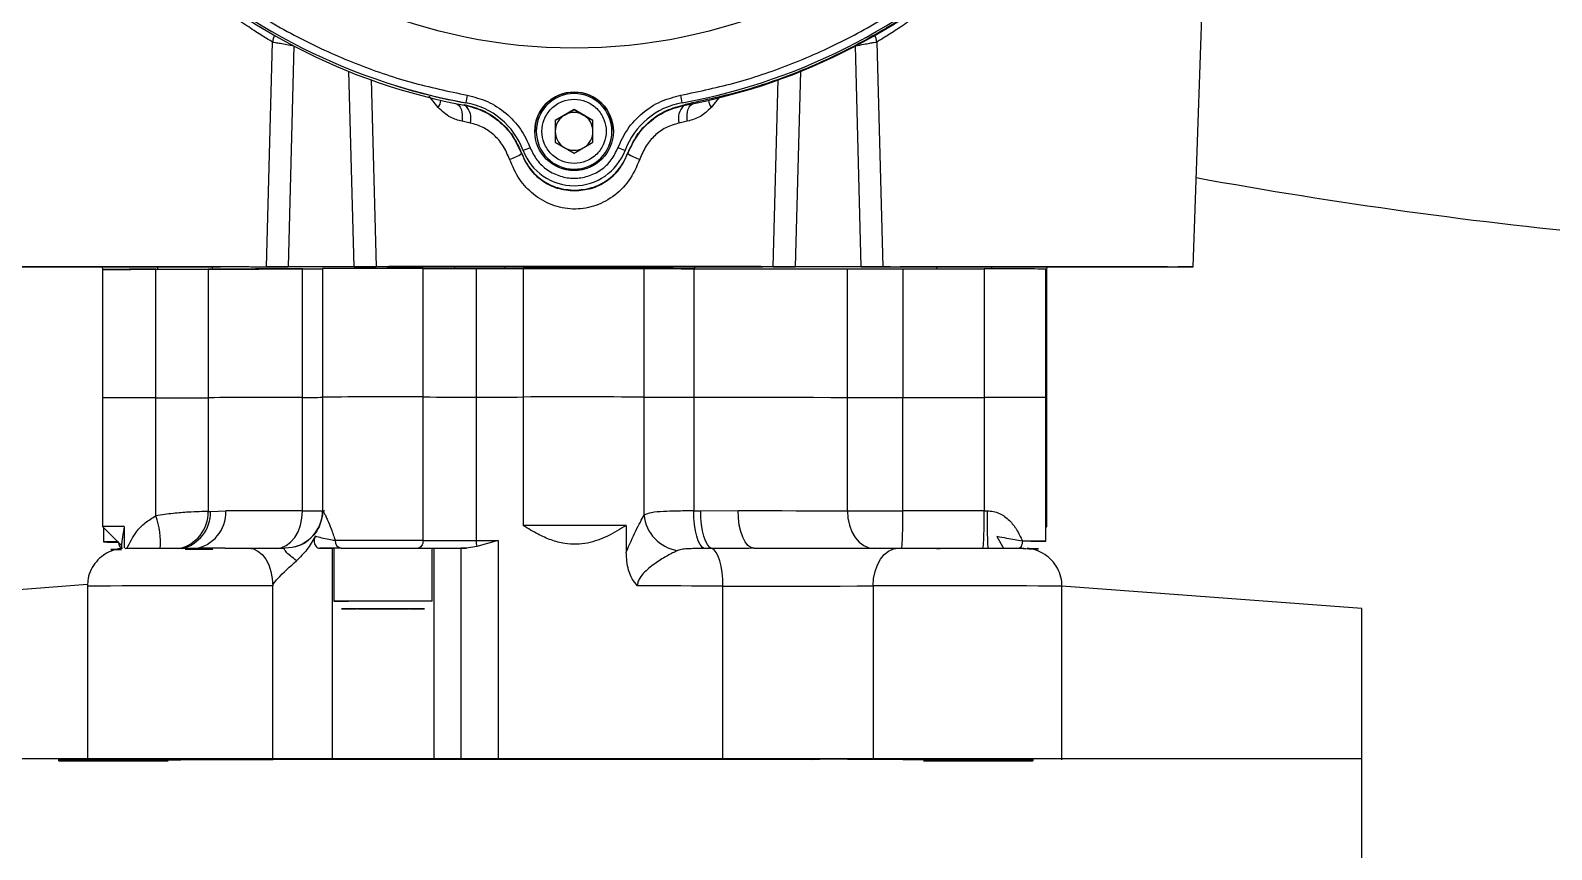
# Model space of a CAD drawing. Header units: millimetres. Extents: x 2180 to 4616, y 795 to 2518.
# Drawn here: x 3681.1 to 3882.4, y 2068.6 to 2176.9 of the extents above; entities that cross this region are included whole.
import ezdxf

# ---------------------------------------------------------------- set-up
doc = ezdxf.new("R2010")
doc.units = ezdxf.units.MM

msp = doc.modelspace()

# ---------------------------------------------------------------- linework, layer by layer
at = {"color": 7, "linetype": 'Continuous', "lineweight": 25}
for p, q in [((3835.015, 2145.652), (3838.265, 2238.688)), ((3712.364, 2145.666), (3713.148, 2175.396)), ((3715.975, 2174.894), (3715.231, 2145.661)), ((3791.063, 2145.661), (3790.319, 2174.893)), ((3793.146, 2175.396), (3793.93, 2145.665)), ((3723.979, 2145.661), (3723.275, 2171.519)), ((3726.204, 2170.447), (3726.894, 2145.666)), ((3779.4, 2145.666), (3780.091, 2170.456)), ((3783.019, 2171.519), (3782.315, 2145.661)), ((3735.082, 2166.725), (3733.891, 2168.221)), ((3737.383, 2167.275), (3738.529, 2167.055)), ((3738.529, 2167.055), (3738.529, 2167.127)), ((3738.758, 2167.336), (3738.758, 2167.37)), ((3753.07, 2166.464), (3750.57, 2165.02)), ((3751.82, 2165.736), (3753.07, 2166.457)), ((3755.57, 2165.02), (3753.07, 2166.464)), ((3753.07, 2166.457), (3753.07, 2166.464)), ((3753.07, 2166.457), (3754.32, 2165.735)), ((3767.383, 2167.37), (3767.383, 2167.336)), ((3767.765, 2167.055), (3768.912, 2167.275)), ((3767.765, 2167.127), (3767.765, 2167.055)), ((3772.399, 2168.216), (3771.212, 2166.725)), ((3739.321, 2164.68), (3738.236, 2164.907)), ((3750.57, 2165.014), (3751.82, 2165.736)), ((3750.57, 2165.02), (3750.57, 2162.133)), ((3754.32, 2165.735), (3755.57, 2165.014)), ((3755.57, 2162.133), (3755.57, 2165.02)), ((3768.058, 2164.907), (3766.973, 2164.68)), ((3748.07, 2163.575), (3748.07, 2163.564)), ((3758.07, 2163.564), (3758.07, 2163.575)), ((3746.099, 2160.716), (3746.099, 2160.648)), ((3746.33, 2161.047), (3746.33, 2161.013)), ((3750.57, 2162.133), (3753.07, 2160.69)), ((3753.07, 2160.69), (3755.57, 2162.133)), ((3759.81, 2161.013), (3759.81, 2161.047)), ((3760.195, 2160.648), (3760.195, 2160.716)), ((3690.626, 2145.608), (3690.647, 2145.306)), ((3690.647, 2145.306), (3690.647, 2128.306)), ((3697.703, 2128.326), (3697.703, 2145.326)), ((3697.982, 2145.326), (3697.978, 2145.61)), ((3704.641, 2145.34), (3704.641, 2128.34)), ((3705.18, 2145.617), (3705.198, 2145.343)), ((3723.979, 2145.661), (3715.231, 2145.661)), ((3723.979, 2145.644), (3715.231, 2145.644)), ((3717.125, 2128.383), (3717.125, 2145.383)), ((3719.79, 2145.422), (3719.79, 2128.422)), ((3733.083, 2128.435), (3733.083, 2145.435)), ((3737.298, 2145.409), (3737.294, 2145.606)), ((3740.113, 2145.431), (3740.113, 2128.431)), ((3743.879, 2145.688), (3743.897, 2145.424)), ((3746.324, 2145.433), (3746.324, 2128.434)), ((3762.327, 2128.425), (3762.327, 2145.424)), ((3762.397, 2145.424), (3762.415, 2145.688)), ((3768.901, 2145.41), (3768.901, 2128.41)), ((3769, 2145.606), (3768.996, 2145.408)), ((3791.063, 2145.661), (3782.315, 2145.661)), ((3791.063, 2145.644), (3782.315, 2145.644)), ((3789.25, 2128.383), (3789.25, 2145.383)), ((3796.577, 2145.377), (3796.577, 2128.377)), ((3796.577, 2145.377), (3807.327, 2145.377)), ((3801.098, 2145.377), (3801.114, 2145.617)), ((3807.327, 2145.377), (3807.327, 2128.377)), ((3808.316, 2145.609), (3808.312, 2145.325)), ((3815.525, 2128.36), (3815.525, 2145.36)), ((3815.525, 2145.309), (3815.647, 2145.306)), ((3815.647, 2145.306), (3815.668, 2145.607)), ((3815.647, 2128.306), (3815.647, 2145.306)), ((3690.647, 2128.306), (3690.647, 2111.306)), ((3697.703, 2112.718), (3697.703, 2128.326)), ((3704.641, 2128.34), (3704.641, 2113.29)), ((3717.125, 2113.383), (3717.125, 2128.383)), ((3719.79, 2128.422), (3719.79, 2113.423)), ((3733.082, 2109.435), (3733.083, 2128.435)), ((3740.113, 2128.431), (3740.113, 2109.431)), ((3746.324, 2128.434), (3746.324, 2111.434)), ((3762.327, 2112.816), (3762.327, 2128.425)), ((3768.901, 2128.41), (3768.901, 2113.36)), ((3789.25, 2128.383), (3789.258, 2128.383)), ((3789.25, 2113.383), (3789.25, 2128.383)), ((3796.577, 2128.377), (3807.327, 2128.377)), ((3796.577, 2113.377), (3796.577, 2128.377)), ((3807.327, 2128.377), (3807.327, 2113.377)), ((3815.525, 2109.36), (3815.525, 2128.36)), ((3815.525, 2128.309), (3815.647, 2128.306)), ((3815.647, 2111.306), (3815.647, 2128.306)), ((3704.954, 2113.292), (3706.961, 2113.353)), ((3769.834, 2113.359), (3774.776, 2113.405)), ((3807.327, 2113.377), (3796.577, 2113.377)), ((3690.647, 2111.306), (3693.147, 2108.806)), ((3690.768, 2111.185), (3690.768, 2109.252)), ((3693.536, 2111.321), (3693.536, 2108.468)), ((3759.969, 2111.433), (3759.969, 2107.906)), ((3815.525, 2111.184), (3815.647, 2111.306)), ((3693.147, 2108.947), (3693.147, 2108.387)), ((3719.432, 2108.425), (3721.065, 2108.421)), ((3721.065, 2108.421), (3721.29, 2108.419)), ((3721.065, 2108.421), (3721.065, 2080.421)), ((3721.29, 2108.423), (3721.29, 2101.423)), ((3734.29, 2101.422), (3734.29, 2108.422)), ((3734.29, 2108.419), (3734.498, 2108.421)), ((3734.498, 2108.421), (3738.093, 2108.428)), ((3734.498, 2108.421), (3734.498, 2080.421)), ((3738.093, 2108.428), (3738.092, 2080.428)), ((3740.193, 2108.657), (3738.841, 2108.429)), ((3743.004, 2109.433), (3740.193, 2108.657)), ((3743.004, 2109.433), (3743.004, 2080.433)), ((3776.259, 2108.412), (3771.307, 2108.393)), ((3776.897, 2108.414), (3776.259, 2108.412)), ((3803.525, 2108.388), (3803.525, 2108.371)), ((3809.021, 2109.961), (3809.953, 2108.367)), ((3688.649, 2103.412), (3688.649, 2080.412)), ((3713.19, 2080.437), (3713.19, 2103.437)), ((3772.779, 2080.427), (3772.779, 2103.427)), ((3792.65, 2103.436), (3792.649, 2080.436)), ((3817.644, 2080.412), (3817.644, 2103.412)), ((3726.893, 2100.43), (3724.444, 2100.424)), ((3724.444, 2100.424), (3725.34, 2100.417)), ((3725.34, 2100.426), (3725.34, 2100.417)), ((3725.34, 2100.417), (3728.686, 2100.415)), ((3730.239, 2100.428), (3726.893, 2100.43)), ((3728.686, 2100.429), (3728.686, 2100.415)), ((3728.686, 2100.415), (3731.136, 2100.421)), ((3731.136, 2100.421), (3730.239, 2100.428)), ((3752.342, 2080.551), (3647.342, 2080.551)), ((3752.342, 2080.551), (3647.342, 2080.551)), ((3684.829, 2080.529), (3684.829, 2080.318)), ((3688.255, 2080.338), (3688.255, 2080.509)), ((3695.536, 2080.355), (3688.255, 2080.338)), ((3689.327, 2080.506), (3689.327, 2080.423)), ((3692.535, 2080.391), (3695.695, 2080.383)), ((3692.63, 2080.465), (3692.63, 2080.493)), ((3695.536, 2080.384), (3695.536, 2080.355)), ((3717.245, 2080.538), (3709.37, 2080.554)), ((3734.273, 2080.545), (3730.678, 2080.538)), ((3857.342, 2080.551), (3752.342, 2080.551)), ((3857.342, 2080.551), (3752.342, 2080.551)), ((3802.959, 2080.491), (3802.959, 2080.463)), ((3806.118, 2080.455), (3802.959, 2080.463)), ((3803.118, 2080.491), (3810.399, 2080.508)), ((3806.118, 2080.498), (3806.118, 2080.455)), ((3808.463, 2080.504), (3808.463, 2080.444)), ((3809.327, 2080.423), (3809.327, 2080.506)), ((3810.009, 2080.507), (3810.009, 2080.338)), ((3813.824, 2080.317), (3813.824, 2080.529)), ((3857.342, 2058.551), (3857.342, 2080.551))]:
    msp.add_line(p, q, dxfattribs=at)
at = {"linetype": 'ByBlock'}
for p, q in [((3647.342, 2100.475), (3688.65, 2103.687)), ((3857.342, 2100.475), (3817.644, 2103.412)), ((3857.342, 2080.551), (3857.342, 2100.475))]:
    msp.add_line(p, q, dxfattribs=at)
at = {"color": 7, "linetype": 'Continuous', "lineweight": 25, "flags": 128}
for points in [[(3713.424, 2176.266), (3713.25, 2175.882), (3713.148, 2175.396)], [(3793.146, 2175.396), (3793.044, 2175.882), (3792.871, 2176.265)], [(3737.383, 2167.275), (3737.604, 2167.189), (3737.803, 2167.028), (3737.972, 2166.796), (3738.108, 2166.502), (3738.204, 2166.154), (3738.258, 2165.764), (3738.269, 2165.344), (3738.236, 2164.907)], [(3768.058, 2164.907), (3768.025, 2165.344), (3768.036, 2165.764), (3768.09, 2166.154), (3768.186, 2166.502), (3768.322, 2166.796), (3768.491, 2167.028), (3768.69, 2167.189), (3768.912, 2167.275)], [(3740.113, 2145.431), (3740.883, 2145.432), (3741.655, 2145.432), (3742.429, 2145.432), (3743.205, 2145.433), (3743.983, 2145.433), (3744.762, 2145.433), (3745.542, 2145.433), (3746.324, 2145.433)], [(3768.901, 2145.41), (3771.737, 2145.407), (3774.508, 2145.405), (3777.204, 2145.402), (3779.817, 2145.399), (3782.336, 2145.395), (3784.754, 2145.391), (3787.061, 2145.387), (3789.25, 2145.383)], [(3740.113, 2128.431), (3740.883, 2128.432), (3741.655, 2128.432), (3742.429, 2128.432), (3743.205, 2128.433), (3743.983, 2128.433), (3744.762, 2128.433), (3745.542, 2128.433), (3746.324, 2128.434)], [(3740.113, 2128.431), (3740.883, 2128.432), (3741.655, 2128.432), (3742.429, 2128.432), (3743.205, 2128.433), (3743.983, 2128.433), (3744.762, 2128.433), (3745.542, 2128.433), (3746.324, 2128.434)], [(3768.901, 2128.41), (3771.737, 2128.407), (3774.508, 2128.405), (3777.204, 2128.402), (3779.816, 2128.399), (3782.336, 2128.395), (3784.753, 2128.391), (3787.061, 2128.387), (3789.25, 2128.383)], [(3768.901, 2128.41), (3771.737, 2128.407), (3774.508, 2128.405), (3777.204, 2128.402), (3779.816, 2128.399), (3782.336, 2128.395), (3784.753, 2128.391), (3787.061, 2128.387), (3789.25, 2128.383)], [(3704.641, 2113.29), (3704.679, 2113.29), (3704.718, 2113.29), (3704.756, 2113.291), (3704.795, 2113.291), (3704.835, 2113.291), (3704.874, 2113.291), (3704.914, 2113.292), (3704.954, 2113.292)], [(3713.594, 2108.391), (3714.282, 2108.486), (3714.945, 2108.769), (3715.556, 2109.229), (3716.091, 2109.85), (3716.53, 2110.607), (3716.856, 2111.471), (3717.057, 2112.408), (3717.125, 2113.383)], [(3770.291, 2108.394), (3770.013, 2108.567), (3769.749, 2108.902), (3769.509, 2109.388), (3769.3, 2110.008), (3769.13, 2110.741), (3769.005, 2111.563), (3768.927, 2112.446), (3768.901, 2113.36)], [(3768.901, 2113.36), (3769.018, 2113.359), (3769.135, 2113.359), (3769.252, 2113.359), (3769.369, 2113.359), (3769.485, 2113.359), (3769.602, 2113.359), (3769.718, 2113.359), (3769.834, 2113.359)], [(3771.307, 2108.393), (3771.012, 2108.566), (3770.733, 2108.902), (3770.478, 2109.387), (3770.257, 2110.007), (3770.077, 2110.741), (3769.944, 2111.562), (3769.862, 2112.445), (3769.834, 2113.359)], [(3776.897, 2108.414), (3776.483, 2108.509), (3776.085, 2108.791), (3775.719, 2109.252), (3775.397, 2109.872), (3775.134, 2110.628), (3774.938, 2111.492), (3774.817, 2112.429), (3774.776, 2113.405)], [(3774.776, 2113.405), (3776.767, 2113.403), (3778.714, 2113.4), (3780.611, 2113.398), (3782.457, 2113.395), (3784.247, 2113.392), (3785.978, 2113.389), (3787.647, 2113.386), (3789.25, 2113.383)], [(3789.25, 2113.383), (3789.318, 2112.408), (3789.519, 2111.47), (3789.846, 2110.606), (3790.287, 2109.85), (3790.823, 2109.229), (3791.435, 2108.768), (3792.099, 2108.485), (3792.789, 2108.39)], [(3807.327, 2113.377), (3807.378, 2113.377), (3807.429, 2113.377), (3807.48, 2113.377), (3807.531, 2113.377), (3807.582, 2113.377), (3807.634, 2113.377), (3807.685, 2113.377), (3807.736, 2113.377)], [(3815.525, 2111.309), (3815.647, 2111.306), (3815.647, 2111.306)], [(3710.01, 2108.429), (3710.63, 2108.334), (3711.227, 2108.051), (3711.777, 2107.591), (3712.259, 2106.97), (3712.654, 2106.213), (3712.948, 2105.35), (3713.129, 2104.412), (3713.19, 2103.437)], [(3716.107, 2108.599), (3715.769, 2108.519), (3714.794, 2108.423)], [(3733.082, 2109.435), (3733.07, 2109.24), (3733.032, 2109.052), (3732.971, 2108.879), (3732.889, 2108.728), (3732.788, 2108.603), (3732.674, 2108.51), (3732.55, 2108.453), (3732.421, 2108.434)], [(3738.841, 2108.429), (3738.744, 2108.429), (3738.649, 2108.429), (3738.554, 2108.428), (3738.46, 2108.428), (3738.367, 2108.428), (3738.274, 2108.428), (3738.183, 2108.428), (3738.093, 2108.428)], [(3740.113, 2109.431), (3740.473, 2109.432), (3740.833, 2109.432), (3741.194, 2109.432), (3741.555, 2109.432), (3741.917, 2109.432), (3742.279, 2109.432), (3742.641, 2109.432), (3743.004, 2109.433)], [(3771.307, 2108.393), (3771.18, 2108.393), (3771.054, 2108.393), (3770.927, 2108.393), (3770.8, 2108.393), (3770.673, 2108.394), (3770.546, 2108.394), (3770.419, 2108.394), (3770.291, 2108.394)], [(3772.779, 2103.427), (3772.752, 2104.341), (3772.67, 2105.224), (3772.537, 2106.045), (3772.357, 2106.779), (3772.135, 2107.399), (3771.881, 2107.884), (3771.602, 2108.22), (3771.307, 2108.393)], [(3792.65, 2103.436), (3792.714, 2104.411), (3792.903, 2105.348), (3793.211, 2106.212), (3793.625, 2106.969), (3794.13, 2107.589), (3794.706, 2108.05), (3795.331, 2108.333), (3795.981, 2108.428)], [(3812.405, 2109.374), (3812.393, 2109.178), (3812.358, 2108.991), (3812.302, 2108.818), (3812.226, 2108.666), (3812.134, 2108.541), (3812.028, 2108.449), (3811.914, 2108.391), (3811.795, 2108.372)], [(3772.779, 2103.427), (3771.395, 2103.428), (3769.999, 2103.429), (3768.594, 2103.43), (3767.18, 2103.431), (3765.757, 2103.431), (3764.327, 2103.432), (3762.89, 2103.433), (3761.447, 2103.433)], [(3772.779, 2103.427), (3775.34, 2103.426), (3777.97, 2103.425), (3780.625, 2103.425), (3783.257, 2103.426), (3785.819, 2103.427), (3788.267, 2103.429), (3790.557, 2103.432), (3792.65, 2103.436)], [(3709.37, 2080.554), (3707.439, 2080.557), (3705.319, 2080.559), (3703.064, 2080.56), (3700.729, 2080.561), (3698.372, 2080.561), (3696.051, 2080.56), (3693.823, 2080.559), (3691.743, 2080.556), (3689.864, 2080.553), (3688.23, 2080.55), (3686.883, 2080.545), (3685.856, 2080.541), (3685.174, 2080.536), (3684.854, 2080.531), (3684.904, 2080.526), (3685.323, 2080.521), (3686.1, 2080.516), (3687.216, 2080.512), (3688.644, 2080.508)], [(3688.255, 2080.338), (3686.903, 2080.334), (3685.87, 2080.329), (3685.182, 2080.324), (3684.856, 2080.319), (3684.9, 2080.314), (3685.313, 2080.309), (3686.084, 2080.305), (3687.195, 2080.3), (3688.618, 2080.296), (3690.318, 2080.293), (3692.253, 2080.29), (3694.375, 2080.288), (3696.632, 2080.286), (3698.968, 2080.285), (3699.327, 2080.285)], [(3688.644, 2080.508), (3690.278, 2080.503), (3691.62, 2080.498), (3692.646, 2080.493), (3693.34, 2080.488), (3693.688, 2080.482), (3693.685, 2080.476), (3693.33, 2080.471), (3692.63, 2080.465)], [(3690.19, 2080.402), (3689.67, 2080.41), (3689.385, 2080.418), (3689.337, 2080.426), (3689.527, 2080.434), (3689.953, 2080.442), (3690.614, 2080.45), (3691.508, 2080.458), (3692.63, 2080.465)], [(3704.779, 2080.54), (3705.756, 2080.537), (3706.436, 2080.534), (3706.785, 2080.531), (3706.785, 2080.527), (3706.436, 2080.524), (3705.756, 2080.521), (3704.779, 2080.519), (3703.554, 2080.516), (3702.141, 2080.515), (3700.613, 2080.514), (3699.046, 2080.514), (3697.517, 2080.515), (3696.105, 2080.516), (3694.88, 2080.519), (3693.902, 2080.521), (3693.222, 2080.524), (3692.873, 2080.527), (3692.873, 2080.531), (3693.222, 2080.534), (3693.902, 2080.537), (3694.88, 2080.54), (3696.105, 2080.542), (3697.517, 2080.543), (3699.046, 2080.544), (3700.613, 2080.544), (3702.141, 2080.543), (3703.554, 2080.542), (3704.779, 2080.54)], [(3699.327, 2080.303), (3699.046, 2080.303), (3697.517, 2080.303), (3696.105, 2080.305), (3694.88, 2080.307), (3693.902, 2080.31), (3693.222, 2080.313), (3692.873, 2080.316), (3692.873, 2080.319), (3693.222, 2080.322), (3693.902, 2080.325), (3694.88, 2080.328), (3696.105, 2080.33), (3697.517, 2080.332), (3699.046, 2080.332), (3699.327, 2080.332)], [(3695.695, 2080.383), (3697.302, 2080.383), (3698.768, 2080.381), (3699.327, 2080.38)], [(3699.327, 2080.423), (3699.33, 2080.424), (3699.549, 2080.433), (3700.117, 2080.442), (3701.03, 2080.451), (3702.283, 2080.46), (3703.865, 2080.468), (3705.766, 2080.476), (3707.973, 2080.483), (3710.469, 2080.491), (3713.239, 2080.497), (3716.261, 2080.503), (3719.516, 2080.509), (3722.979, 2080.514), (3726.627, 2080.518), (3730.435, 2080.522), (3734.375, 2080.525), (3738.42, 2080.527), (3742.541, 2080.529), (3746.71, 2080.53), (3750.897, 2080.53), (3755.074, 2080.529), (3759.21, 2080.528), (3763.276, 2080.526), (3767.245, 2080.523), (3771.088, 2080.519), (3774.779, 2080.515), (3778.291, 2080.51), (3781.6, 2080.505), (3784.682, 2080.498)], [(3739.184, 2080.55), (3742.922, 2080.551), (3746.684, 2080.551), (3750.457, 2080.551), (3754.226, 2080.551), (3757.975, 2080.55), (3761.69, 2080.548), (3765.357, 2080.547), (3768.959, 2080.544)], [(3788.83, 2080.553), (3786.737, 2080.549), (3784.447, 2080.546), (3781.999, 2080.544), (3779.437, 2080.543), (3776.805, 2080.542), (3774.151, 2080.542), (3771.52, 2080.543), (3768.959, 2080.544)], [(3810.399, 2080.508), (3811.751, 2080.512), (3812.783, 2080.517), (3813.471, 2080.522), (3813.797, 2080.527), (3813.753, 2080.532), (3813.341, 2080.537), (3812.569, 2080.541), (3811.458, 2080.546), (3810.035, 2080.55), (3808.335, 2080.553), (3806.4, 2080.556), (3804.278, 2080.558), (3802.021, 2080.56), (3799.686, 2080.561), (3797.328, 2080.561), (3795.008, 2080.56), (3792.782, 2080.558), (3790.706, 2080.556), (3788.83, 2080.553)], [(3803.774, 2080.539), (3804.751, 2080.537), (3805.431, 2080.533), (3805.78, 2080.53), (3805.78, 2080.527), (3805.431, 2080.524), (3804.751, 2080.521), (3803.774, 2080.518), (3802.548, 2080.516), (3801.136, 2080.514), (3799.608, 2080.514), (3798.04, 2080.514), (3796.512, 2080.514), (3795.1, 2080.516), (3793.875, 2080.518), (3792.897, 2080.521), (3792.217, 2080.524), (3791.868, 2080.527), (3791.868, 2080.53), (3792.217, 2080.534), (3792.897, 2080.537), (3793.875, 2080.539), (3795.1, 2080.541), (3796.512, 2080.543), (3798.04, 2080.543), (3799.608, 2080.543), (3801.136, 2080.543), (3802.548, 2080.541), (3803.774, 2080.539)], [(3802.959, 2080.463), (3801.352, 2080.463), (3799.886, 2080.465), (3798.649, 2080.467), (3797.714, 2080.47), (3797.138, 2080.474), (3796.956, 2080.477), (3797.177, 2080.481), (3797.79, 2080.484), (3798.756, 2080.487), (3800.019, 2080.489), (3801.503, 2080.491), (3803.118, 2080.491)], [(3799.327, 2080.285), (3800.281, 2080.285), (3802.603, 2080.286), (3804.831, 2080.288), (3806.91, 2080.29), (3808.79, 2080.293), (3810.423, 2080.297), (3811.77, 2080.301), (3812.798, 2080.305), (3813.48, 2080.31), (3813.8, 2080.315), (3813.749, 2080.32), (3813.331, 2080.325), (3812.554, 2080.33), (3811.437, 2080.334), (3810.009, 2080.338)], [(3803.774, 2080.328), (3804.751, 2080.325), (3805.431, 2080.322), (3805.78, 2080.319), (3805.78, 2080.315), (3805.431, 2080.312), (3804.751, 2080.309), (3803.774, 2080.306), (3802.548, 2080.304), (3801.136, 2080.303), (3799.608, 2080.302), (3799.327, 2080.302)], [(3810.009, 2080.338), (3808.376, 2080.343), (3807.034, 2080.348), (3806.007, 2080.353), (3805.314, 2080.358), (3804.965, 2080.364), (3804.969, 2080.37), (3805.324, 2080.375), (3806.024, 2080.381)], [(3808.463, 2080.444), (3808.984, 2080.436), (3809.269, 2080.428), (3809.316, 2080.42), (3809.126, 2080.412), (3808.7, 2080.404), (3808.039, 2080.396), (3807.146, 2080.388), (3806.024, 2080.381)]]:
    msp.add_lwpolyline(points, dxfattribs=at)
at = {"color": 7, "linetype": 'Continuous', "lineweight": 25}
for centre, radius in [((3753.07, 2246.081), 71.5), ((3753.07, 2163.581), 5.2)]:
    msp.add_circle(centre, radius, dxfattribs=at)
for centre, radius, start, end in [((3753.07, 2246.079), 80, 190.30617, 259.69396), ((3753.147, 2245.707), 80, 190.52799, 258.6349), ((3753.07, 2246.079), 80, 280.30604, 349.69383), ((3753.148, 2245.707), 80, 281.36448, 349.47139), ((3753.07, 2246.045), 80, 252.76849, 259.69392), ((3753.07, 2163.564), 5.2, 0.00011, 179.99974), ((3753.07, 2163.575), 5, 89.99962, 179.99978), ((3753.07, 2163.575), 5, 359.99991, 89.99976), ((3733.188, 2168.014), 2.29, 325.76645, 351.8077), ((3737.113, 2165.335), 2.303, 343.4735, 45.70276), ((4386.986, 2050.26), 658.722, 169.672162, 169.759325), ((3736.969, 2157.531), 10, 20.58678, 79.69395), ((3736.969, 2157.497), 10, 78.01772, 79.69392), ((3769.172, 2157.531), 10, 100.30605, 159.41322), ((3769.183, 2165.335), 2.305, 134.36929, 196.50795), ((3119.174, 2050.263), 658.702, 10.240673, 10.327838), ((3773.106, 2168.014), 2.29, 188.19168, 214.23293), ((3753.07, 2163.57), 2.5, 119.9996, 179.99966), ((3753.07, 2163.57), 2.5, 59.99975, 119.99962), ((3753.07, 2163.57), 2.5, 359.99971, 59.99978), ((3753.07, 2163.575), 5, 179.99994, 359.99975), ((3753.07, 2163.564), 5, 179.99994, 359.99975), ((3753.07, 2163.57), 2.5, 179.99971, 236.17979), ((3753.07, 2163.57), 2.5, 303.81959, 359.99967), ((3743.183, 2164.585), 4.899, 285.98985, 306.52729), ((3791.078, 2044.047), 125.266, 110.47237, 110.93011), ((3753.07, 2163.579), 7.2, 200.5868, 339.4132), ((3753.07, 2163.57), 2.5, 243.81973, 296.17964), ((3715.062, 2044.047), 125.265, 69.06989, 69.52763), ((3763.111, 2164.585), 4.899, 233.47211, 254.00953), ((3952.97, 2803.746), 656.897, 259.692209, 264.621686), ((3696.319, 1372.789), 772.539, 89.897391, 90.420712), ((3697.979, 3726.158), 1580.832, 269.990013, 270.241488), ((3722.195, -1105.98), 3251.367, 90.089346, 90.30934), ((3716.615, 2628.488), 483.105, 270.06054, 270.37656), ((3728.147, 361.866), 1783.576, 89.841456, 90.268476), ((3738.361, 5317.619), 3172.188, 269.904659, 270.031645), ((3752.812, -547.714), 2693.155, 89.797567, 90.13802), ((3768.618, 3473.643), 1328.233, 269.728619, 270.012215), ((3795.967, 5690.133), 3544.757, 269.891426, 270.009859), ((3809.525, 1235.968), 909.411, 89.621935, 90.138469), ((3696.319, 1355.789), 772.539, 89.897391, 90.420712), ((3697.978, 3709.158), 1580.832, 269.990013, 270.241488), ((3722.195, -1122.98), 3251.367, 90.089346, 90.30934), ((3716.615, 2611.488), 483.105, 270.06054, 270.37656), ((3728.147, 344.866), 1783.576, 89.841456, 90.268476), ((3728.164, 386.862), 1741.581, 89.838188, 90.275424), ((3738.361, 5300.619), 3172.188, 269.904659, 270.031645), ((3752.812, -564.714), 2693.155, 89.797567, 90.13802), ((3768.618, 3456.643), 1328.233, 269.728619, 270.012215), ((3795.967, 5673.133), 3544.757, 269.891426, 270.009859), ((3795.969, 5676.137), 3547.76, 269.891621, 270.009825), ((3809.525, 1218.968), 909.411, 89.621935, 90.138469), ((3688.695, 2109.309), 9.631, 354.25224, 20.72676), ((3699.717, 2113.192), 4.925, 281.86025, 1.13682), ((3700.039, 2113.182), 4.917, 282.00446, 1.27867), ((3702.157, 2113.139), 4.808, 277.47921, 2.54775), ((3725.506, -2317.158), 4430.55, 90.108381, 90.239828), ((3714.793, 2113.422), 4.999, 285.23346, 0.00835), ((3717.586, 2309.137), 195.754, 269.86511, 270.72475), ((3719.792, 2113.428), 0.00589, 247.97484, 272.47351), ((3719.792, 2113.416), 0.00655, 86.83529, 111.61015), ((3767.597, 2113.347), 5.296, 185.75485, 260.76773), ((3795.967, 5658.133), 3544.757, 269.891426, 270.009859), ((3746.503, 2112.126), 50.089, 355.71964, 1.43088), ((3757.253, 2112.126), 50.089, 355.71964, 1.43088), ((3869.861, 2112.285), 62.135, 178.9928, 183.52068), ((3693.115, 1908.365), 202.956, 89.88111, 90.69676), ((3753.127, -1539.327), 3650.767, 89.892614, 90.106762), ((3692.388, 1999.721), 109.543, 89.8003, 90.84701), ((3692.537, 2247.661), 138.42, 269.268, 270.07262), ((3693.135, 2054.34), 53.919, 89.98792, 90.92144), ((3693.834, 2109.205), 1.062, 181.27448, 229.69761), ((3702.092, 1715.689), 392.576, 89.5364, 90.07272), ((3722.362, 2109.34), 0.916, 174.18776, 262.52813), ((3727.867, -890.243), 2999.683, 89.900382, 90.122565), ((3738.361, 5281.619), 3172.188, 269.904659, 270.031645), ((3743.367, 2109.374), 3.255, 178.99862, 192.73455), ((3802.52, 2003.142), 105.229, 89.77709, 90.81371), ((3807.352, -280.426), 2388.8, 89.983979, 90.106094), ((3813.1, 1910.459), 198.916, 89.30143, 90.20024), ((3813.222, 2062.624), 45.743, 88.99451, 90.09488), ((3813.906, 2218.891), 109.543, 269.8003, 270.84701), ((3703.753, -722.114), 2825.567, 89.80864, 90.306277), ((3802.002, -1164.781), 3268.23, 89.725781, 90.163967), ((3727.784, 989.944), 1111.497, 89.664622, 90.334754), ((3722.785, 2206.641), 105.229, 269.18566, 270.22229), ((3692.888, 2420.567), 340.176, 269.54566, 269.94065), ((3695.35, 4419.67), 2339.315, 270.004539, 270.097395), ((3724.007, 3542.382), 1461.859, 269.73499, 270.261482), ((3740.129, -1268.861), 3349.411, 90.016165, 90.100183), ((3787.063, 1124.103), 956.398, 89.265301, 90.142651), ((3799.142, -370.975), 2451.307, 89.891742, 89.99569), ((3805.766, 1740.279), 340.176, 89.54566, 89.94065)]:
    msp.add_arc(centre, radius, start, end, dxfattribs=at)
for points, knots in [([(3675.345, 2231.947), (3675.871, 2229.451), (3676.933, 2224.414), (3679.472, 2217.037), (3682.741, 2209.795), (3686.804, 2202.816), (3691.616, 2196.213), (3697.108, 2190.119), (3703.202, 2184.627), (3709.805, 2179.815), (3716.784, 2175.753), (3724.026, 2172.483), (3731.403, 2169.944), (3736.44, 2168.882), (3738.937, 2168.356)], [0, 0, 0, 0, 0.0799588, 0.1613715, 0.2441424, 0.3288926, 0.4142166, 0.5, 0.5857784, 0.6711024, 0.7558576, 0.8386237, 0.9200388, 1, 1, 1, 1]), ([(3767.204, 2168.356), (3769.7, 2168.882), (3774.737, 2169.944), (3782.114, 2172.483), (3789.356, 2175.752), (3796.335, 2179.815), (3802.938, 2184.627), (3809.032, 2190.119), (3814.524, 2196.213), (3819.336, 2202.816), (3823.399, 2209.795), (3826.668, 2217.037), (3829.207, 2224.414), (3830.269, 2229.451), (3830.796, 2231.947)], [0, 0, 0, 0, 0.07995876, 0.16137147, 0.24414236, 0.32889261, 0.41421659, 0.49999999, 0.58577836, 0.67110241, 0.75585763, 0.83862366, 0.92003884, 1, 1, 1, 1]), ([(3713.148, 2175.396), (3712.726, 2175.65), (3711.883, 2176.159), (3710.35, 2177.143), (3708.98, 2178.071), (3707.871, 2178.852), (3706.696, 2179.713), (3704.887, 2181.094), (3702.302, 2183.215), (3698.871, 2186.398), (3695.704, 2189.659), (3693.836, 2191.998), (3693.09, 2192.931)], [0, 0, 0, 0, 0.1099838, 0.2197589, 0.2749296, 0.3304208, 0.3863532, 0.4428444, 0.5792533, 0.7261291, 0.8907312, 1, 1, 1, 1]), ([(3813.127, 2192.839), (3812.711, 2192.298), (3811.068, 2190.167), (3808.578, 2187.58), (3805.95, 2185.019), (3804.134, 2183.379), (3802.417, 2181.921), (3800.486, 2180.374), (3798.372, 2178.799), (3796.235, 2177.328), (3794.406, 2176.155), (3793.566, 2175.649), (3793.146, 2175.396)], [0, 0, 0, 0, 0.062604, 0.2470823, 0.3316041, 0.4109645, 0.4848735, 0.5577001, 0.6699109, 0.7803814, 0.8900792, 1, 1, 1, 1]), ([(3713.148, 2175.396), (3713.27, 2175.378), (3713.516, 2175.341), (3714.185, 2175.225), (3715.021, 2175.074), (3715.654, 2174.954), (3715.975, 2174.894)], [0, 0, 0, 0, 0.242274, 0.4863176, 0.7400825, 1, 1, 1, 1]), ([(3790.319, 2174.893), (3790.697, 2174.964), (3791.372, 2175.092), (3792.189, 2175.239), (3792.798, 2175.344), (3793.026, 2175.378), (3793.146, 2175.396)], [0, 0, 0, 0, 0.3058344, 0.5465706, 0.7614659, 1, 1, 1, 1]), ([(3738.236, 2164.907), (3737.717, 2165.049), (3736.528, 2165.375), (3735.603, 2166.239), (3735.082, 2166.725)], [0, 0, 0, 0, 0.4371728, 1, 1, 1, 1]), ([(3738.529, 2167.055), (3739.371, 2166.835), (3740.972, 2166.416), (3743.139, 2165.002), (3744.971, 2163.118), (3745.718, 2161.483), (3746.099, 2160.648)], [0, 0, 0, 0, 0.26099863, 0.49636793, 0.74300297, 1, 1, 1, 1]), ([(3738.937, 2168.356), (3739.839, 2168.122), (3741.676, 2167.647), (3744.09, 2166.062), (3746.08, 2163.97), (3746.875, 2162.248), (3747.266, 2161.401)], [0, 0, 0, 0, 0.24579633, 0.5, 0.75420367, 1, 1, 1, 1]), ([(3753.07, 2159.327), (3752.536, 2159.384), (3751.713, 2159.471), (3750.723, 2160.001), (3750.043, 2160.549), (3749.491, 2161.23), (3748.978, 2162.22), (3748.718, 2163.577), (3748.978, 2164.934), (3749.491, 2165.923), (3750.044, 2166.604), (3750.723, 2167.153), (3751.713, 2167.683), (3752.536, 2167.77), (3753.07, 2167.827)], [0, 0, 0, 0, 0.1197284, 0.1841803, 0.25, 0.3158197, 0.3802716, 0.5, 0.6197284, 0.6841803, 0.75, 0.8158197, 0.8802716, 1, 1, 1, 1]), ([(3753.07, 2167.827), (3753.605, 2167.77), (3754.427, 2167.683), (3755.417, 2167.153), (3756.097, 2166.604), (3756.649, 2165.923), (3757.162, 2164.934), (3757.423, 2163.577), (3757.162, 2162.22), (3756.649, 2161.23), (3756.097, 2160.549), (3755.417, 2160.001), (3754.427, 2159.471), (3753.605, 2159.384), (3753.07, 2159.327)], [0, 0, 0, 0, 0.1197284, 0.1841803, 0.25, 0.3158197, 0.3802716, 0.5, 0.6197284, 0.6841803, 0.75, 0.8158197, 0.8802716, 1, 1, 1, 1]), ([(3758.874, 2161.401), (3759.265, 2162.248), (3760.06, 2163.97), (3762.05, 2166.062), (3764.464, 2167.647), (3766.301, 2168.122), (3767.204, 2168.356)], [0, 0, 0, 0, 0.2457963, 0.5, 0.7542037, 1, 1, 1, 1]), ([(3760.195, 2160.648), (3760.556, 2161.447), (3761.265, 2163.013), (3763.034, 2164.9), (3765.216, 2166.38), (3766.887, 2166.822), (3767.765, 2167.055)], [0, 0, 0, 0, 0.2456313, 0.4818963, 0.7279559, 1, 1, 1, 1]), ([(3771.212, 2166.725), (3770.76, 2166.292), (3769.846, 2165.414), (3768.658, 2165.077), (3768.058, 2164.907)], [0, 0, 0, 0, 0.4941181, 1, 1, 1, 1]), ([(3744.533, 2159.876), (3744.27, 2160.503), (3743.76, 2161.718), (3742.497, 2163.138), (3741, 2164.204), (3739.9, 2164.516), (3739.321, 2164.68)], [0, 0, 0, 0, 0.2620246, 0.5070925, 0.7405708, 1, 1, 1, 1]), ([(3766.973, 2164.68), (3766.37, 2164.506), (3765.222, 2164.175), (3763.726, 2163.071), (3762.503, 2161.656), (3762.018, 2160.492), (3761.761, 2159.875)], [0, 0, 0, 0, 0.2703279, 0.514495, 0.7428516, 1, 1, 1, 1]), ([(3746.099, 2160.648), (3746.434, 2159.938), (3747.079, 2158.566), (3748.758, 2157.014), (3750.796, 2155.93), (3752.363, 2155.787), (3753.147, 2155.716)], [0, 0, 0, 0, 0.2554546, 0.4932726, 0.7463741, 1, 1, 1, 1]), ([(3747.266, 2161.401), (3747.53, 2160.847), (3748.071, 2159.714), (3749.49, 2158.404), (3751.206, 2157.567), (3753.07, 2157.29), (3754.934, 2157.567), (3756.651, 2158.404), (3758.069, 2159.714), (3758.61, 2160.847), (3758.874, 2161.401)], [0, 0, 0, 0, 0.122089, 0.25, 0.377911, 0.5, 0.622089, 0.75, 0.877911, 1, 1, 1, 1]), ([(3753.147, 2155.716), (3753.882, 2155.779), (3755.372, 2155.906), (3757.413, 2156.924), (3759.165, 2158.477), (3759.848, 2159.917), (3760.195, 2160.648)], [0, 0, 0, 0, 0.2379914, 0.4818785, 0.7367294, 1, 1, 1, 1]), ([(3761.761, 2159.875), (3761.33, 2158.887), (3760.494, 2156.968), (3758.287, 2154.834), (3755.703, 2153.532), (3752.876, 2153.144), (3750.078, 2153.71), (3747.663, 2155.119), (3745.68, 2157.194), (3744.93, 2158.947), (3744.533, 2159.876)], [0, 0, 0, 0, 0.1390265, 0.2697534, 0.3919778, 0.5102993, 0.6316826, 0.7541631, 0.8697612, 1, 1, 1, 1]), ([(3671.279, 2145.653), (3671.279, 2145.653), (3671.168, 2145.655), (3671.552, 2145.661), (3672.475, 2145.668), (3674.105, 2145.676), (3676.286, 2145.682), (3678.978, 2145.688), (3682.087, 2145.692), (3685.518, 2145.695), (3689.163, 2145.697), (3692.905, 2145.698), (3696.628, 2145.697), (3700.214, 2145.694), (3703.549, 2145.691), (3706.531, 2145.686), (3709.052, 2145.68), (3711.089, 2145.673), (3711.939, 2145.668), (3712.364, 2145.666)], [0, 0, 0, 0, 0.00002617, 0.06252453, 0.1250229, 0.18752126, 0.25001962, 0.31251799, 0.37501635, 0.43751472, 0.50001308, 0.56251145, 0.62500981, 0.68750818, 0.75000654, 0.81250491, 0.87500327, 0.93750164, 1, 1, 1, 1]), ([(3705.198, 2145.34), (3705.877, 2145.344), (3707.234, 2145.352), (3710.062, 2145.363), (3713.45, 2145.373), (3716.708, 2145.381), (3718.993, 2145.386), (3719.79, 2145.387)], [0, 0, 0, 0, 0.2204984, 0.4409969, 0.6614953, 0.8819938, 1, 1, 1, 1]), ([(3715.231, 2145.661), (3714.913, 2145.661), (3714.275, 2145.661), (3713.42, 2145.662), (3712.727, 2145.664), (3712.485, 2145.665), (3712.364, 2145.666)], [0, 0, 0, 0, 0.2496471, 0.5001104, 0.7500412, 1, 1, 1, 1]), ([(3712.364, 2145.639), (3712.485, 2145.64), (3712.727, 2145.641), (3713.42, 2145.643), (3714.275, 2145.644), (3714.912, 2145.644), (3715.231, 2145.644)], [0, 0, 0, 0, 0.24964494, 0.50010839, 0.75003905, 1, 1, 1, 1]), ([(3726.894, 2145.666), (3726.784, 2145.665), (3726.566, 2145.664), (3725.865, 2145.662), (3724.98, 2145.661), (3724.312, 2145.661), (3723.979, 2145.661)], [0, 0, 0, 0, 0.2498432, 0.499876, 0.7504809, 1, 1, 1, 1]), ([(3723.979, 2145.644), (3724.312, 2145.644), (3724.98, 2145.644), (3725.865, 2145.643), (3726.566, 2145.641), (3726.784, 2145.64), (3726.894, 2145.639)], [0, 0, 0, 0, 0.2495191, 0.500124, 0.7501568, 1, 1, 1, 1]), ([(3746.418, 2145.433), (3746.682, 2145.434), (3747.623, 2145.436), (3749.993, 2145.439), (3753.138, 2145.44), (3756.337, 2145.439), (3759.148, 2145.435), (3761.369, 2145.43), (3762.054, 2145.426), (3762.397, 2145.424)], [0, 0, 0, 0, 0.0610151, 0.2175126, 0.3740101, 0.5305075, 0.687005, 0.8435025, 1, 1, 1, 1]), ([(3768.996, 2145.408), (3770.837, 2145.407), (3774.52, 2145.404), (3779.704, 2145.398), (3784.516, 2145.391), (3788.244, 2145.384), (3790.156, 2145.379), (3790.788, 2145.378)], [0, 0, 0, 0, 0.2225072, 0.4450145, 0.6675217, 0.8900289, 1, 1, 1, 1]), ([(3782.315, 2145.661), (3781.982, 2145.661), (3781.314, 2145.661), (3780.428, 2145.662), (3779.728, 2145.664), (3779.509, 2145.665), (3779.4, 2145.666)], [0, 0, 0, 0, 0.2498453, 0.499878, 0.7504829, 1, 1, 1, 1]), ([(3779.4, 2145.639), (3779.509, 2145.639), (3779.728, 2145.641), (3780.428, 2145.642), (3781.314, 2145.643), (3781.982, 2145.644), (3782.315, 2145.644)], [0, 0, 0, 0, 0.2495171, 0.500122, 0.7501547, 1, 1, 1, 1]), ([(3793.93, 2145.665), (3793.809, 2145.665), (3793.567, 2145.663), (3792.874, 2145.662), (3792.019, 2145.661), (3791.381, 2145.661), (3791.063, 2145.661)], [0, 0, 0, 0, 0.2496449, 0.5001084, 0.750039, 1, 1, 1, 1]), ([(3791.063, 2145.644), (3791.381, 2145.643), (3792.019, 2145.643), (3792.874, 2145.642), (3793.567, 2145.641), (3793.809, 2145.64), (3793.93, 2145.639)], [0, 0, 0, 0, 0.24964713, 0.50011038, 0.75004125, 1, 1, 1, 1]), ([(3693.877, 2108.383), (3694.261, 2109.155), (3694.888, 2110.417), (3696.263, 2111.837), (3697.223, 2112.424), (3697.703, 2112.718)], [0, 0, 0, 0, 0.4415703, 0.7212781, 1, 1, 1, 1]), ([(3704.641, 2113.29), (3704.293, 2113.285), (3703.654, 2113.275), (3702.001, 2113.2), (3700.05, 2113.059), (3698.484, 2112.831), (3697.703, 2112.718)], [0, 0, 0, 0, 0.2724679, 0.5000458, 0.7503555, 1, 1, 1, 1]), ([(3719.572, 2112.104), (3719.531, 2111.923), (3719.399, 2111.332), (3718.856, 2110.438), (3717.995, 2109.519), (3717.039, 2108.896), (3716.366, 2108.696), (3716.096, 2108.616)], [0, 0, 0, 0, 0.107229, 0.3503135, 0.5933986, 0.836482, 1, 1, 1, 1]), ([(3719.75, 2113.423), (3719.762, 2113.208), (3719.788, 2112.757), (3719.646, 2112.328), (3719.572, 2112.104)], [0, 0, 0, 0, 0.4764135, 1, 1, 1, 1]), ([(3719.792, 2113.423), (3719.809, 2113.406), (3719.841, 2113.373), (3719.994, 2113.099), (3720.199, 2112.688), (3720.507, 2112.011), (3720.946, 2110.938), (3721.274, 2109.958), (3721.45, 2109.433)], [0, 0, 0, 0, 0.1244738, 0.250966, 0.3714749, 0.5001039, 0.7321774, 1, 1, 1, 1]), ([(3759.969, 2107.906), (3760.392, 2108.884), (3761.028, 2110.352), (3761.866, 2111.941), (3762.173, 2112.525), (3762.327, 2112.816)], [0, 0, 0, 0, 0.49994866, 0.7504157, 1, 1, 1, 1]), ([(3764.919, 2113.288), (3764.336, 2113.248), (3763.172, 2113.169), (3762.608, 2112.934), (3762.327, 2112.816)], [0, 0, 0, 0, 0.5005372, 1, 1, 1, 1]), ([(3768.901, 2113.36), (3768.104, 2113.358), (3766.634, 2113.356), (3765.458, 2113.309), (3764.919, 2113.288)], [0, 0, 0, 0, 0.5420141, 1, 1, 1, 1]), ([(3807.736, 2113.377), (3808.017, 2113.36), (3808.583, 2113.325), (3809.37, 2113.049), (3810.084, 2112.636), (3810.877, 2111.957), (3811.712, 2110.881), (3812.163, 2109.899), (3812.405, 2109.374)], [0, 0, 0, 0, 0.1244738, 0.250966, 0.3714749, 0.5001039, 0.7321774, 1, 1, 1, 1]), ([(3693.536, 2111.321), (3693.455, 2110.849), (3693.292, 2109.892), (3693.157, 2108.888), (3693.163, 2108.931), (3693.166, 2108.947)], [0, 0, 0, 0, 0.3787431, 0.7674109, 1, 1, 1, 1]), ([(3718.812, 2110.008), (3718.462, 2109.399), (3717.75, 2108.162), (3716.812, 2107.245), (3716.336, 2106.778)], [0, 0, 0, 0, 0.49187133, 1, 1, 1, 1]), ([(3718.812, 2110.008), (3718.77, 2109.913), (3718.686, 2109.722), (3718.658, 2109.385), (3718.709, 2109.058), (3718.837, 2108.77), (3719.029, 2108.554), (3719.238, 2108.441), (3719.377, 2108.429), (3719.432, 2108.425)], [0, 0, 0, 0, 0.1491203, 0.298298, 0.4463418, 0.5945522, 0.7447419, 0.8986734, 1, 1, 1, 1]), ([(3721.45, 2109.433), (3721.175, 2109.483), (3720.608, 2109.585), (3719.607, 2109.788), (3719.089, 2109.931), (3718.812, 2110.008)], [0, 0, 0, 0, 0.3043315, 0.6280366, 1, 1, 1, 1]), ([(3759.969, 2111.433), (3759.165, 2110.944), (3757.561, 2109.969), (3754.826, 2108.946), (3752.192, 2108.864), (3750.014, 2109.481), (3748.17, 2110.305), (3746.983, 2111.031), (3746.324, 2111.434)], [0, 0, 0, 0, 0.1923908, 0.3834722, 0.589159, 0.7155413, 0.8423238, 1, 1, 1, 1]), ([(3693.29, 2108.4), (3693.289, 2108.4), (3693.255, 2108.397), (3693.14, 2108.387), (3692.913, 2108.361), (3692.449, 2108.279), (3691.684, 2108.047), (3690.716, 2107.523), (3689.795, 2106.682), (3689.11, 2105.619), (3688.705, 2104.503), (3688.685, 2103.753), (3688.676, 2103.423)], [0, 0, 0, 0, 0.0009193, 0.020654, 0.0473695, 0.0980293, 0.2083231, 0.3666463, 0.5337116, 0.7011689, 0.8686495, 1, 1, 1, 1]), ([(3692.268, 2108.247), (3692.201, 2108.247), (3691.939, 2108.248), (3691.765, 2108.251), (3691.755, 2108.254), (3692.07, 2108.257), (3692.539, 2108.259), (3692.989, 2108.261), (3693.147, 2108.261)], [0, 0, 0, 0, 0.0697239, 0.2723652, 0.4750065, 0.6819695, 0.8889325, 1, 1, 1, 1]), ([(3693.651, 2108.413), (3693.699, 2108.414), (3693.796, 2108.417), (3694.4, 2108.421), (3695.277, 2108.424), (3696.402, 2108.427), (3697.751, 2108.43), (3699.339, 2108.432), (3701.138, 2108.433), (3702.612, 2108.434), (3703.455, 2108.433), (3703.647, 2108.433)], [0, 0, 0, 0, 0.1258562, 0.2493612, 0.3684169, 0.4813666, 0.5943164, 0.7133721, 0.8368771, 0.9627333, 1, 1, 1, 1]), ([(3706.857, 2108.432), (3706.749, 2108.432), (3706.327, 2108.433), (3705.477, 2108.433), (3704.511, 2108.434), (3703.872, 2108.434), (3703.649, 2108.434)], [0, 0, 0, 0, 0.1061376, 0.4137481, 0.7958647, 1, 1, 1, 1]), ([(3706.857, 2108.432), (3706.866, 2108.432), (3707.473, 2108.432), (3708.569, 2108.431), (3709.538, 2108.429), (3710.01, 2108.429)], [0, 0, 0, 0, 0.0070945, 0.516613, 1, 1, 1, 1]), ([(3716.336, 2106.779), (3716.054, 2106.988), (3715.492, 2107.406), (3714.995, 2107.896), (3714.775, 2108.175), (3714.667, 2108.377), (3714.744, 2108.405), (3714.794, 2108.423)], [0, 0, 0, 0, 0.2503114, 0.4998417, 0.6202194, 0.7507731, 1, 1, 1, 1]), ([(3722.243, 2108.432), (3722.076, 2108.431), (3721.746, 2108.43), (3721.176, 2108.429), (3720.574, 2108.428), (3719.919, 2108.426), (3719.597, 2108.425), (3719.432, 2108.425)], [0, 0, 0, 0, 0.1826536, 0.360866, 0.578026, 0.783693, 1, 1, 1, 1]), ([(3722.243, 2108.432), (3722.553, 2108.432), (3723.18, 2108.434), (3724.379, 2108.436), (3725.706, 2108.437), (3727.115, 2108.437), (3728.55, 2108.437), (3729.962, 2108.437), (3731.295, 2108.436), (3732.048, 2108.434), (3732.421, 2108.434)], [0, 0, 0, 0, 0.1236811, 0.25, 0.3763189, 0.5, 0.6236811, 0.75, 0.8763189, 1, 1, 1, 1]), ([(3766.747, 2108.119), (3766.325, 2107.911), (3765.479, 2107.493), (3763.936, 2106.542), (3762.623, 2105.562), (3761.823, 2104.629), (3761.499, 2103.974), (3761.464, 2103.606), (3761.447, 2103.433)], [0, 0, 0, 0, 0.2492008, 0.4991017, 0.7489308, 0.8742239, 0.9407402, 1, 1, 1, 1]), ([(3770.291, 2108.394), (3769.622, 2108.389), (3768.619, 2108.383), (3767.418, 2108.316), (3766.97, 2108.185), (3766.747, 2108.119)], [0, 0, 0, 0, 0.5005553, 0.7509565, 1, 1, 1, 1]), ([(3776.897, 2108.414), (3778.602, 2108.414), (3782.051, 2108.414), (3787.142, 2108.416), (3791.94, 2108.421), (3794.644, 2108.425), (3795.981, 2108.428)], [0, 0, 0, 0, 0.2473128, 0.5, 0.7526872, 1, 1, 1, 1]), ([(3795.981, 2108.428), (3796.437, 2108.428), (3797.373, 2108.43), (3799.039, 2108.432), (3800.88, 2108.433), (3802.827, 2108.433), (3804.765, 2108.433), (3806.589, 2108.431), (3808.213, 2108.43), (3809.609, 2108.427), (3810.785, 2108.424), (3811.739, 2108.421), (3812.365, 2108.417), (3812.657, 2108.414), (3812.622, 2108.413), (3812.619, 2108.412)], [0, 0, 0, 0, 0.077462, 0.1591116, 0.2438126, 0.330126, 0.4164394, 0.5011404, 0.5827899, 0.660252, 0.737714, 0.8193635, 0.9040645, 0.9903779, 1, 1, 1, 1]), ([(3812.405, 2109.374), (3812.065, 2109.424), (3811.364, 2109.53), (3810.332, 2109.737), (3809.478, 2109.883), (3809.021, 2109.961)], [0, 0, 0, 0, 0.3043315, 0.6280366, 1, 1, 1, 1]), ([(3812.475, 2108.371), (3813.015, 2108.369), (3814.136, 2108.366), (3814.63, 2108.36), (3814.532, 2108.356), (3814.043, 2108.355), (3814.025, 2108.355)], [0, 0, 0, 0, 0.3133856, 0.650453, 0.9875204, 1, 1, 1, 1]), ([(3817.618, 2103.404), (3817.626, 2103.493), (3817.674, 2104), (3817.449, 2104.925), (3816.941, 2106.079), (3816.134, 2107.065), (3815.116, 2107.82), (3814.121, 2108.221), (3813.429, 2108.357), (3813.111, 2108.391), (3813.038, 2108.396), (3813.026, 2108.397)], [0, 0, 0, 0, 0.0358209, 0.2034054, 0.3709909, 0.5385787, 0.7061735, 0.8738152, 0.9601743, 0.9931696, 1, 1, 1, 1]), ([(3713.19, 2103.437), (3713.195, 2103.48), (3713.207, 2103.591), (3713.405, 2103.944), (3714.413, 2105.077), (3715.473, 2106.015), (3716.336, 2106.779)], [0, 0, 0, 0, 0.0236669, 0.0606293, 0.2359656, 1, 1, 1, 1]), ([(3761.447, 2103.433), (3761.205, 2103.734), (3760.7, 2104.363), (3760.106, 2105.881), (3760.023, 2107.104), (3759.969, 2107.906)], [0, 0, 0, 0, 0.2406414, 0.5017344, 1, 1, 1, 1]), ([(3723.9, 2100.414), (3723.463, 2100.415), (3722.791, 2100.417), (3722.37, 2100.42), (3722.25, 2100.423), (3722.368, 2100.425), (3722.803, 2100.428), (3723.807, 2100.431), (3725.287, 2100.433), (3726.662, 2100.434), (3727.79, 2100.434), (3728.914, 2100.434), (3730.305, 2100.433), (3731.138, 2100.432), (3731.679, 2100.431)], [0, 0, 0, 0, 0.1197284, 0.1841803, 0.25, 0.3158197, 0.3802716, 0.5, 0.6197284, 0.6841803, 0.75, 0.8158197, 0.8802716, 1, 1, 1, 1]), ([(3731.679, 2100.431), (3732.116, 2100.43), (3732.789, 2100.428), (3733.209, 2100.425), (3733.33, 2100.422), (3733.212, 2100.42), (3732.776, 2100.417), (3731.773, 2100.414), (3730.292, 2100.412), (3728.917, 2100.411), (3727.789, 2100.411), (3726.665, 2100.411), (3725.274, 2100.412), (3724.442, 2100.413), (3723.9, 2100.414)], [0, 0, 0, 0, 0.1197284, 0.1841803, 0.25, 0.3158197, 0.3802716, 0.5, 0.6197284, 0.6841803, 0.75, 0.8158197, 0.8802716, 1, 1, 1, 1])]:
    msp.add_open_spline(points, degree=3, knots=knots, dxfattribs=at)
for points in [[(3831.801, 2231.162), (3831.236, 2228.548), (3830.106, 2223.318), (3827.427, 2215.739), (3824.058, 2208.45), (3819.962, 2201.54), (3815.199, 2195.074), (3809.811, 2189.117), (3803.854, 2183.729), (3797.387, 2178.965), (3790.477, 2174.869), (3783.188, 2171.501), (3775.609, 2168.821), (3770.379, 2167.692), (3767.765, 2167.127)], [(3738.529, 2167.127), (3739.369, 2166.906), (3741.047, 2166.462), (3743.229, 2165.002), (3745.028, 2163.089), (3745.742, 2161.507), (3746.099, 2160.716)], [(3760.195, 2160.716), (3760.552, 2161.507), (3761.266, 2163.089), (3763.065, 2165.002), (3765.247, 2166.462), (3766.925, 2166.905), (3767.765, 2167.127)], [(3746.099, 2160.716), (3746.424, 2160.021), (3747.074, 2158.631), (3748.786, 2157.052), (3750.854, 2155.983), (3752.383, 2155.848), (3753.147, 2155.781)], [(3753.147, 2155.781), (3753.911, 2155.848), (3755.44, 2155.983), (3757.508, 2157.052), (3759.22, 2158.631), (3759.87, 2160.021), (3760.195, 2160.716)], [(3678.279, 2145.653), (3678.331, 2145.655), (3678.435, 2145.659), (3679.267, 2145.664), (3680.561, 2145.669), (3682.316, 2145.674), (3684.45, 2145.678), (3686.886, 2145.681), (3689.53, 2145.682), (3692.279, 2145.683), (3695.027, 2145.682), (3697.671, 2145.68), (3700.107, 2145.678), (3702.241, 2145.674), (3703.996, 2145.669), (3705.29, 2145.664), (3706.122, 2145.658), (3706.226, 2145.655), (3706.279, 2145.653)], [(3706.279, 2145.653), (3706.226, 2145.651), (3706.122, 2145.647), (3705.29, 2145.641), (3703.996, 2145.636), (3702.241, 2145.631), (3700.107, 2145.628), (3697.671, 2145.625), (3695.027, 2145.623), (3692.279, 2145.623), (3689.53, 2145.623), (3686.886, 2145.625), (3684.45, 2145.628), (3682.316, 2145.631), (3680.561, 2145.636), (3679.267, 2145.641), (3678.435, 2145.647), (3678.331, 2145.651), (3678.279, 2145.653)], [(3690.647, 2145.306), (3690.75, 2145.309), (3690.957, 2145.313), (3692.578, 2145.319), (3694.949, 2145.324), (3696.971, 2145.325), (3697.982, 2145.326)], [(3697.982, 2145.326), (3698.797, 2145.327), (3700.428, 2145.328), (3702.516, 2145.331), (3704.217, 2145.335), (3704.871, 2145.338), (3705.198, 2145.34)], [(3779.4, 2145.666), (3778.979, 2145.669), (3778.136, 2145.675), (3775.982, 2145.683), (3773.247, 2145.691), (3769.938, 2145.698), (3766.167, 2145.703), (3762.033, 2145.707), (3757.653, 2145.709), (3753.147, 2145.71), (3748.641, 2145.71), (3744.261, 2145.707), (3740.127, 2145.703), (3736.356, 2145.698), (3733.047, 2145.691), (3730.311, 2145.684), (3728.158, 2145.675), (3727.315, 2145.669), (3726.894, 2145.666)], [(3779.4, 2145.639), (3778.979, 2145.636), (3778.136, 2145.629), (3775.982, 2145.621), (3773.247, 2145.613), (3769.938, 2145.607), (3766.167, 2145.601), (3762.033, 2145.598), (3757.653, 2145.595), (3753.147, 2145.594), (3748.641, 2145.595), (3744.261, 2145.598), (3740.127, 2145.602), (3736.356, 2145.607), (3733.047, 2145.614), (3730.311, 2145.621), (3728.158, 2145.63), (3727.315, 2145.636), (3726.894, 2145.639)], [(3734.147, 2145.652), (3734.218, 2145.655), (3734.359, 2145.66), (3735.489, 2145.668), (3737.245, 2145.675), (3739.626, 2145.681), (3742.523, 2145.686), (3745.829, 2145.69), (3749.416, 2145.692), (3753.147, 2145.693), (3756.878, 2145.692), (3760.465, 2145.69), (3763.771, 2145.686), (3766.668, 2145.681), (3769.049, 2145.675), (3770.805, 2145.668), (3771.935, 2145.66), (3772.076, 2145.655), (3772.147, 2145.652)], [(3772.147, 2145.652), (3772.076, 2145.65), (3771.935, 2145.644), (3770.805, 2145.637), (3769.049, 2145.63), (3766.668, 2145.623), (3763.771, 2145.618), (3760.465, 2145.615), (3756.878, 2145.612), (3753.147, 2145.611), (3749.416, 2145.612), (3745.829, 2145.615), (3742.523, 2145.618), (3739.626, 2145.624), (3737.245, 2145.63), (3735.489, 2145.637), (3734.359, 2145.644), (3734.218, 2145.65), (3734.147, 2145.652)], [(3757.397, 2145.419), (3757.333, 2145.42), (3757.205, 2145.423), (3756.222, 2145.426), (3754.818, 2145.428), (3753.147, 2145.429), (3751.476, 2145.428), (3750.071, 2145.426), (3749.089, 2145.423), (3748.961, 2145.421), (3748.897, 2145.419)], [(3768.996, 2145.408), (3768.206, 2145.409), (3766.628, 2145.411), (3764.684, 2145.414), (3763.163, 2145.419), (3762.652, 2145.422), (3762.397, 2145.424)], [(3793.93, 2145.665), (3794.355, 2145.668), (3795.204, 2145.673), (3797.242, 2145.679), (3799.762, 2145.685), (3802.745, 2145.69), (3806.08, 2145.694), (3809.666, 2145.696), (3813.389, 2145.697), (3817.131, 2145.697), (3820.776, 2145.695), (3824.207, 2145.691), (3827.317, 2145.687), (3830.006, 2145.681), (3832.195, 2145.675), (3833.797, 2145.668), (3834.823, 2145.66), (3834.951, 2145.655), (3835.015, 2145.652)], [(3835.015, 2145.652), (3834.951, 2145.649), (3834.823, 2145.644), (3833.797, 2145.636), (3832.195, 2145.629), (3830.006, 2145.622), (3827.317, 2145.617), (3824.207, 2145.612), (3820.776, 2145.609), (3817.131, 2145.607), (3813.389, 2145.607), (3809.666, 2145.608), (3806.08, 2145.61), (3802.745, 2145.614), (3799.762, 2145.619), (3797.242, 2145.625), (3795.204, 2145.631), (3794.355, 2145.637), (3793.93, 2145.639)], [(3800.015, 2145.652), (3800.067, 2145.654), (3800.172, 2145.658), (3801.004, 2145.664), (3802.298, 2145.669), (3804.052, 2145.673), (3806.187, 2145.677), (3808.623, 2145.68), (3811.266, 2145.682), (3814.015, 2145.682), (3816.764, 2145.682), (3819.407, 2145.68), (3821.844, 2145.677), (3823.978, 2145.673), (3825.733, 2145.669), (3827.026, 2145.663), (3827.859, 2145.658), (3827.963, 2145.654), (3828.015, 2145.652)], [(3828.015, 2145.652), (3827.963, 2145.65), (3827.859, 2145.646), (3827.026, 2145.64), (3825.733, 2145.635), (3823.978, 2145.631), (3821.844, 2145.627), (3819.407, 2145.624), (3816.764, 2145.622), (3814.015, 2145.622), (3811.266, 2145.622), (3808.623, 2145.624), (3806.187, 2145.627), (3804.052, 2145.631), (3802.298, 2145.635), (3801.004, 2145.641), (3800.172, 2145.646), (3800.067, 2145.65), (3800.015, 2145.652)], [(3710.01, 2108.429), (3710.742, 2108.427), (3712.206, 2108.425), (3713.931, 2108.424), (3714.794, 2108.423)], [(3732.421, 2108.434), (3733.381, 2108.432), (3735.302, 2108.429), (3737.661, 2108.429), (3738.841, 2108.429)]]:
    msp.add_open_spline(points, degree=3, dxfattribs=at)

doc.saveas('drawing.dxf')
